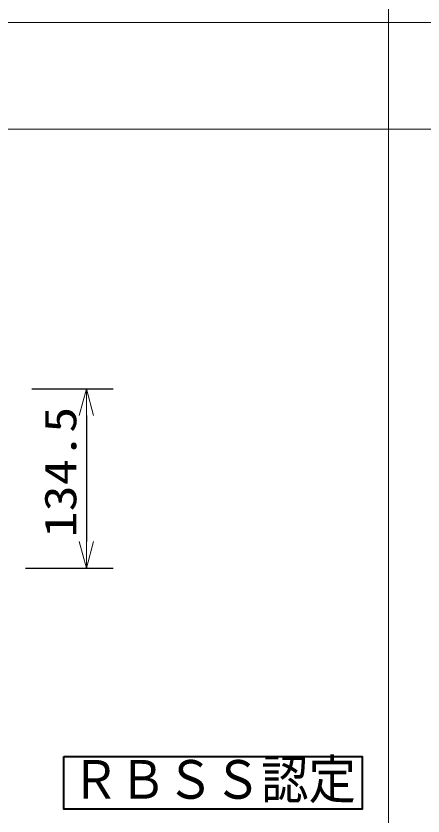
# Model space of a CAD drawing. Units: millimetres, scale not verified. Extents: x -900 to 900, y -280 to 280.
# Drawn here: x 472 to 502.6, y -58 to 2 of the extents above; entities that cross this region are included whole.
import ezdxf
from ezdxf.enums import TextEntityAlignment as Align

# ---------------------------------------------------------------- set-up
doc = ezdxf.new("R2010")
doc.units = ezdxf.units.MM
doc.header["$LTSCALE"] = 1.6
for name, color, linetype, lineweight in [('0-1_F-F_', 2, 'Continuous', 80), ('0-3_WAKU-M', 7, 'Continuous', 20), ('0-5_gaikei', 3, 'Continuous', 30)]:
    doc.layers.add(name, color=color, linetype=linetype, lineweight=lineweight)
doc.styles.add('ＭＳ ゴシック', font='')
doc.styles.get('ＭＳ ゴシック').set_extended_font_data('MS Gothic')

# ---------------------------------------------------------------- blocks, each defined once
blk = doc.blocks.new('_OPEN30')
at = {"layer": '0-5_gaikei', "color": 7, "lineweight": 20}
blk.add_line((0, 0), (-5, 0), dxfattribs=at)
blk.add_lwpolyline([(-5, 1.34), (0, 0), (-5, -1.34)], dxfattribs=at)

msp = doc.modelspace()

# ---------------------------------------------------------------- linework, layer by layer
at = {"layer": '0-1_F-F_', "lineweight": 40}
msp.add_lwpolyline([(475.621, -53.503), (498, -53.503), (498, -57.471), (475.621, -57.471)], close=True, dxfattribs=at)
at = {"layer": '0-3_WAKU-M'}
for p, q in [((500, 241.529), (500, -238.471)), ((113, 1.529), (887, 1.529)), ((113, -6.471), (887, -6.471))]:
    msp.add_line(p, q, dxfattribs=at)
at = {"layer": '0-5_gaikei'}
for p, q in [((473.21, -25.936), (479.311, -25.936)), ((477.311, -27.936), (477.311, -37.386)), ((472.735, -39.386), (479.311, -39.386))]:
    msp.add_line(p, q, dxfattribs=at)

# ---------------------------------------------------------------- block references
at = {"layer": '0-5_gaikei', "xscale": 0.4, "yscale": 0.4}
for p, rotation in [((477.311, -25.936), 90), ((477.311, -39.386), 270)]:
    msp.add_blockref('_OPEN30', p, dxfattribs=dict(at, rotation=rotation))

# ---------------------------------------------------------------- texts
at = {"layer": '0-1_F-F_', "style": 'ＭＳ ゴシック', "width": 0.9}
msp.add_text('ＲＢＳＳ認定', height=2.896, dxfattribs=at).set_placement((476.21, -57.542), align=Align.BOTTOM_LEFT)
at = {"layer": '0-5_gaikei', "style": 'ＭＳ ゴシック', "width": 1.2}
msp.add_text('134.5', height=2.405, rotation=90, dxfattribs=at).set_placement((477.273, -37.09), align=Align.BOTTOM_LEFT)

doc.saveas('drawing.dxf')
